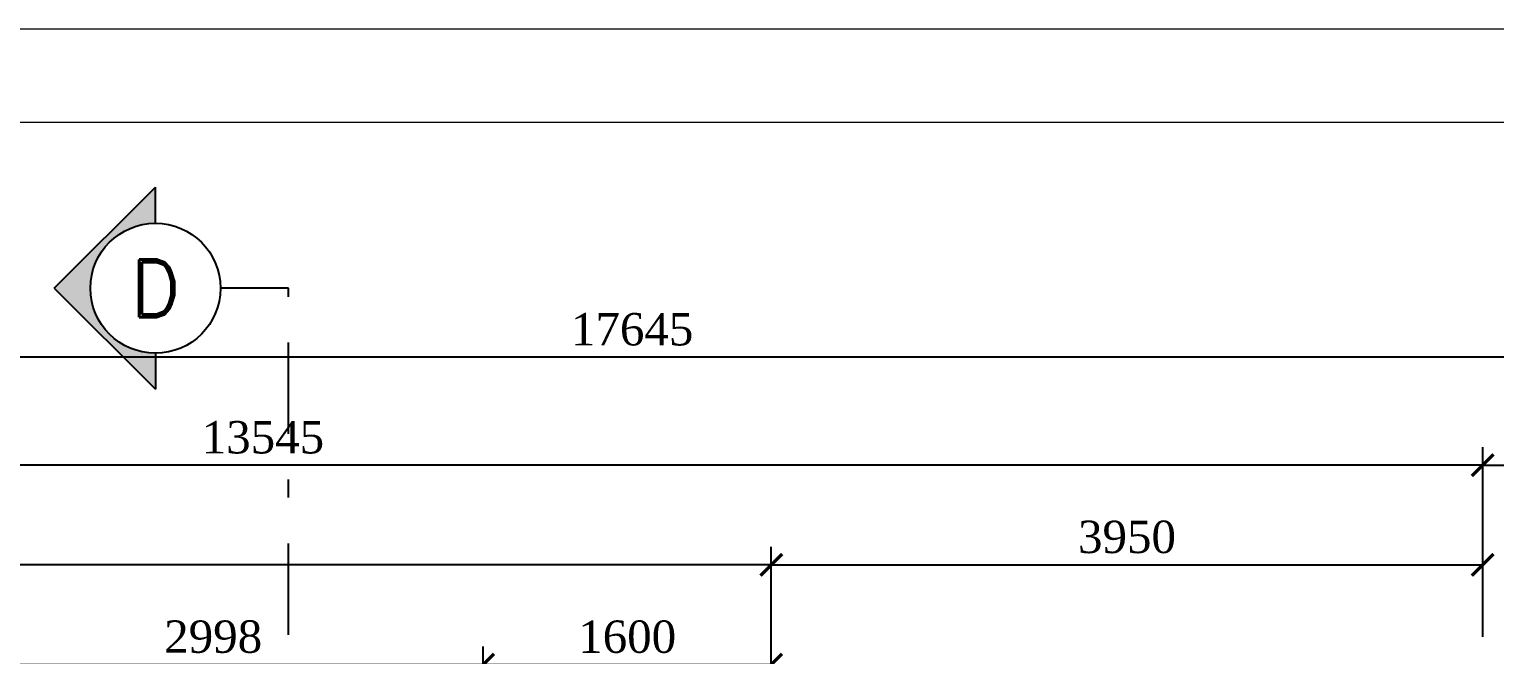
# Model space of a CAD drawing. Header units: millimetres. Extents: x -9564 to 494436, y -140371 to 4257.
# Drawn here: x -13.85 to -5.72, y 127.38 to 130.85 of the extents above; entities that cross this region are included whole.
import ezdxf
from ezdxf.enums import TextEntityAlignment as Align

# ---------------------------------------------------------------- set-up
doc = ezdxf.new("R2010")
doc.units = ezdxf.units.MM
doc.header["$MEASUREMENT"] = 0
doc.linetypes.add('DASHDOTX2', pattern=[50.8, 25.4, -12.7, 0, -12.7])
doc.linetypes.add('DASHED2', pattern=[0.375, 0.25, -0.125])
doc.layers.get('DEFPOINTS').update_dxf_attribs({"lineweight": 18})
doc.layers.add('1', color=5, linetype='Continuous')
for name, color, linetype, lineweight in [('DIM', 1, 'Continuous', 5), ('LEGEND', 1, 'DASHED2', 50), ('XR-KOP A3_MOZART$0$A-TXTKOP', 3, 'Continuous', 5), ('XR-KOP A3_MOZART$0$KOP-A1$0$A-GRSKOP', 1, 'Continuous', 5)]:
    doc.layers.add(name, color=color, linetype=linetype, lineweight=lineweight)
doc.styles.add('HAND', font='ROMAND.SHX', dxfattribs={"width": 0.8, "height": 250})
doc.styles.add('ROMAND', font='romand.shx', dxfattribs={"width": 0.7})
doc.styles.add('style2', font='times.ttf', dxfattribs={"height": 0.18})
doc.styles.add('XR-KOP A3_MOZART$0$ROMAND', font='romand.shx', dxfattribs={"height": 2, "bigfont": 'bigfont.shx'})
doc.dimstyles.new('ISO-25', dxfattribs={"dimtxt": 0.18, "dimasz": 0.12, "dimexe": 0.1, "dimexo": 0.1, "dimgap": 0.0625, "dimtad": 1, "dimtoh": 1, "dimdec": 0, "dimlfac": 1000, "dimtxsty": 'style2', "dimblk": 'ARCHTICK', "dimcen": 0.15, "dimclrd": 1, "dimclre": 1, "dimclrt": 4, "dimadec": 0, "dimazin": 0, "dimtfac": 1, "dimtdec": 0, "dimtmove": 0, "dimatfit": 3, "dimldrblk": 'OBLIQUE', "dimfxl": 1, "dimarcsym": 0})

# ---------------------------------------------------------------- blocks, each defined once
blk = doc.blocks.new('hsdh')
at = {"layer": 'XR-KOP A3_MOZART$0$KOP-A1$0$A-GRSKOP', "color": 0, "linetype": 'Continuous', "lineweight": 5}
blk.add_lwpolyline([(145480.1, 82601), (107945.4, 82601), (107945.4, 56196.5), (145480.1, 56196.5)], close=True, dxfattribs=at)
at = {"layer": 'XR-KOP A3_MOZART$0$KOP-A1$0$A-GRSKOP', "color": 5, "linetype": 'Continuous', "lineweight": 5}
blk.add_lwpolyline([(145016.9, 82137.7), (108408.6, 82137.7), (108408.6, 56659.8), (145016.9, 56659.8)], close=True, dxfattribs=at)
blk = doc.blocks.new('_ArchTick')
at = {"color": 0, "linetype": 'ByBlock', "const_width": 0.15}
blk.add_lwpolyline([(-0.5, -0.5), (0.5, 0.5)], dxfattribs=at)
blk = doc.blocks.new('*D642')
at = {"layer": 'DEFPOINTS', "color": 0, "transparency": 16777216}
for p in [(211.8187, 169.5498), (208.8212, 169.0383), (211.8187, 169.0383)]:
    blk.add_point(p, dxfattribs=at)
at = {"layer": 'DIM', "color": 1, "lineweight": -2, "transparency": 16777216}
for p, q in [((208.8212, 169.1383), (208.8212, 169.6498)), ((211.8187, 169.1383), (211.8187, 169.6498)), ((208.8212, 169.5498), (211.8187, 169.5498))]:
    blk.add_line(p, q, dxfattribs=at)
at = {"layer": 'DIM', "color": 1, "lineweight": -2, "transparency": 16777216, "xscale": 0.12, "yscale": 0.12, "zscale": 0.12, "rotation": 180}
blk.add_blockref('_ArchTick', (208.8212, 169.5498), dxfattribs=at)
at = {"layer": 'DIM', "color": 1, "lineweight": -2, "transparency": 16777216, "xscale": 0.12, "yscale": 0.12, "zscale": 0.12}
blk.add_blockref('_ArchTick', (211.8187, 169.5498), dxfattribs=at)
at = {"layer": 'DIM', "color": 4, "transparency": 16777216, "insert": (210.32, 169.7041), "char_height": 0.18, "attachment_point": 5, "style": 'style2'}
blk.add_mtext('2998', dxfattribs=at)
blk = doc.blocks.new('_Oblique')
at = {"color": 0, "linetype": 'ByBlock', "lineweight": -2}
blk.add_line((-0.5, -0.5), (0.5, 0.5), dxfattribs=at)
blk = doc.blocks.new('*D643')
at = {"layer": 'DEFPOINTS', "color": 0, "transparency": 16777216}
for p in [(213.4187, 169.5498), (211.8187, 169.0383), (213.4187, 169.0383)]:
    blk.add_point(p, dxfattribs=at)
at = {"layer": 'DIM', "color": 1, "lineweight": -2, "transparency": 16777216}
for p, q in [((211.8187, 169.1383), (211.8187, 169.6498)), ((213.4187, 169.1383), (213.4187, 169.6498)), ((211.8187, 169.5498), (213.4187, 169.5498))]:
    blk.add_line(p, q, dxfattribs=at)
at = {"layer": 'DIM', "color": 1, "lineweight": -2, "transparency": 16777216, "xscale": 0.12, "yscale": 0.12, "zscale": 0.12, "rotation": 180}
blk.add_blockref('_ArchTick', (211.8187, 169.5498), dxfattribs=at)
at = {"layer": 'DIM', "color": 1, "lineweight": -2, "transparency": 16777216, "xscale": 0.12, "yscale": 0.12, "zscale": 0.12}
blk.add_blockref('_ArchTick', (213.4187, 169.5498), dxfattribs=at)
at = {"layer": 'DIM', "color": 4, "transparency": 16777216, "insert": (212.6187, 169.7038), "char_height": 0.18, "attachment_point": 5, "style": 'style2'}
blk.add_mtext('1600', dxfattribs=at)
blk = doc.blocks.new('*D644')
at = {"layer": 'DEFPOINTS', "color": 0, "transparency": 16777216}
for p in [(217.3687, 170.1041), (213.4187, 169.6049), (217.3687, 169.6049)]:
    blk.add_point(p, dxfattribs=at)
at = {"layer": 'DIM', "color": 1, "lineweight": -2, "transparency": 16777216}
for p, q in [((213.4187, 169.7049), (213.4187, 170.2041)), ((217.3687, 169.7049), (217.3687, 170.2041)), ((213.4187, 170.1041), (217.3687, 170.1041))]:
    blk.add_line(p, q, dxfattribs=at)
at = {"layer": 'DIM', "color": 1, "lineweight": -2, "transparency": 16777216, "xscale": 0.12, "yscale": 0.12, "zscale": 0.12, "rotation": 180}
blk.add_blockref('_ArchTick', (213.4187, 170.1041), dxfattribs=at)
at = {"layer": 'DIM', "color": 1, "lineweight": -2, "transparency": 16777216, "xscale": 0.12, "yscale": 0.12, "zscale": 0.12}
blk.add_blockref('_ArchTick', (217.3687, 170.1041), dxfattribs=at)
at = {"layer": 'DIM', "color": 4, "transparency": 16777216, "insert": (215.3937, 170.2585), "char_height": 0.18, "attachment_point": 5, "style": 'style2'}
blk.add_mtext('3950', dxfattribs=at)
blk = doc.blocks.new('*D645')
at = {"layer": 'DEFPOINTS', "color": 0, "transparency": 16777216}
for p in [(203.8237, 170.1039), (203.8237, 169.5498), (213.4187, 169.5498)]:
    blk.add_point(p, dxfattribs=at)
at = {"layer": 'DIM', "color": 1, "lineweight": -2, "transparency": 16777216}
for p, q in [((203.8237, 169.6498), (203.8237, 170.2039)), ((213.4187, 169.6498), (213.4187, 170.2039)), ((213.4187, 170.1039), (203.8237, 170.1039))]:
    blk.add_line(p, q, dxfattribs=at)
at = {"layer": 'DIM', "color": 1, "lineweight": -2, "transparency": 16777216, "xscale": 0.12, "yscale": 0.12, "zscale": 0.12, "rotation": 180}
blk.add_blockref('_ArchTick', (203.8237, 170.1039), dxfattribs=at)
at = {"layer": 'DIM', "color": 1, "lineweight": -2, "transparency": 16777216, "xscale": 0.12, "yscale": 0.12, "zscale": 0.12}
blk.add_blockref('_ArchTick', (213.4187, 170.1039), dxfattribs=at)
at = {"layer": 'DIM', "color": 4, "transparency": 16777216, "insert": (208.6212, 170.2583), "char_height": 0.18, "attachment_point": 5, "style": 'style2'}
blk.add_mtext('9595', dxfattribs=at)
blk = doc.blocks.new('*D646')
at = {"layer": 'DEFPOINTS', "color": 0, "transparency": 16777216}
for p in [(203.8237, 170.6581), (203.8237, 170.1301), (217.3687, 170.1301)]:
    blk.add_point(p, dxfattribs=at)
at = {"layer": 'DIM', "color": 1, "lineweight": -2, "transparency": 16777216}
for p, q in [((203.8237, 170.2301), (203.8237, 170.7581)), ((217.3687, 170.2301), (217.3687, 170.7581)), ((217.3687, 170.6581), (203.8237, 170.6581))]:
    blk.add_line(p, q, dxfattribs=at)
at = {"layer": 'DIM', "color": 1, "lineweight": -2, "transparency": 16777216, "xscale": 0.12, "yscale": 0.12, "zscale": 0.12, "rotation": 180}
blk.add_blockref('_ArchTick', (203.8237, 170.6581), dxfattribs=at)
at = {"layer": 'DIM', "color": 1, "lineweight": -2, "transparency": 16777216, "xscale": 0.12, "yscale": 0.12, "zscale": 0.12}
blk.add_blockref('_ArchTick', (217.3687, 170.6581), dxfattribs=at)
at = {"layer": 'DIM', "color": 4, "transparency": 16777216, "insert": (210.5962, 170.8121), "char_height": 0.18, "attachment_point": 5, "style": 'style2'}
blk.add_mtext('13545', dxfattribs=at)
blk = doc.blocks.new('*D673')
at = {"layer": 'DEFPOINTS', "color": 0, "transparency": 16777216}
for p in [(221.4687, 170.6581), (217.3687, 169.6049), (221.4687, 169.6049)]:
    blk.add_point(p, dxfattribs=at)
at = {"layer": 'DIM', "color": 1, "lineweight": -2, "transparency": 16777216}
for p, q in [((217.3687, 169.7049), (217.3687, 170.7581)), ((221.4687, 169.7049), (221.4687, 170.7581)), ((217.3687, 170.6581), (221.4687, 170.6581))]:
    blk.add_line(p, q, dxfattribs=at)
at = {"layer": 'DIM', "color": 1, "lineweight": -2, "transparency": 16777216, "xscale": 0.12, "yscale": 0.12, "zscale": 0.12, "rotation": 180}
blk.add_blockref('_ArchTick', (217.3687, 170.6581), dxfattribs=at)
at = {"layer": 'DIM', "color": 1, "lineweight": -2, "transparency": 16777216, "xscale": 0.12, "yscale": 0.12, "zscale": 0.12}
blk.add_blockref('_ArchTick', (221.4687, 170.6581), dxfattribs=at)
at = {"layer": 'DIM', "color": 4, "transparency": 16777216, "insert": (219.4187, 170.8121), "char_height": 0.18, "attachment_point": 5, "style": 'style2'}
blk.add_mtext('4100', dxfattribs=at)
blk = doc.blocks.new('*D674')
at = {"layer": 'DEFPOINTS', "color": 0, "transparency": 16777216}
for p in [(203.8237, 171.2581), (203.8237, 170.6581), (221.4687, 170.6581)]:
    blk.add_point(p, dxfattribs=at)
at = {"layer": 'DIM', "color": 1, "lineweight": -2, "transparency": 16777216}
for p, q in [((203.8237, 170.7581), (203.8237, 171.3581)), ((221.4687, 170.7581), (221.4687, 171.3581)), ((221.4687, 171.2581), (203.8237, 171.2581))]:
    blk.add_line(p, q, dxfattribs=at)
at = {"layer": 'DIM', "color": 1, "lineweight": -2, "transparency": 16777216, "xscale": 0.12, "yscale": 0.12, "zscale": 0.12, "rotation": 180}
blk.add_blockref('_ArchTick', (203.8237, 171.2581), dxfattribs=at)
at = {"layer": 'DIM', "color": 1, "lineweight": -2, "transparency": 16777216, "xscale": 0.12, "yscale": 0.12, "zscale": 0.12}
blk.add_blockref('_ArchTick', (221.4687, 171.2581), dxfattribs=at)
at = {"layer": 'DIM', "color": 4, "transparency": 16777216, "insert": (212.6462, 171.4124), "char_height": 0.18, "attachment_point": 5, "style": 'style2'}
blk.add_mtext('17645', dxfattribs=at)
blk = doc.blocks.new('ARAH-4')
blk.add_hatch(color=8).paths.add_polyline_path([(-4.5, 0), (-7, 0), (0, -7), (7, 0), (4.5, 0, -1)])
at = {"color": 9}
for p, q in [((0, -7), (-7, 0)), ((-4.5, 0), (-7, 0)), ((0, -7), (7, 0)), ((4.5, 0), (7, 0))]:
    blk.add_line(p, q, dxfattribs=at)
blk.add_circle((0, 0), 4.5, dxfattribs=at)
at = {"color": 4, "style": 'ROMAND'}
blk.add_attdef('A', text='', height=4, dxfattribs=at).set_placement((0, 0), align=Align.MIDDLE_CENTER)
blk = doc.blocks.new('pot')
at = {"layer": '1', "linetype": 'DASHDOTX2', "ltscale": 0.02}
blk.add_lwpolyline([(210.3553, 147.3958), (210.7323, 147.3958), (210.7323, 171.6414), (210.3553, 171.6414)], dxfattribs=at)
ref = blk.add_blockref('ARAH-4', (209.9943, 171.6414), dxfattribs=dict(xscale=0.08021946471751398, yscale=0.08021946471751398, zscale=0.08021946471751398, rotation=270))
ref.add_attrib('A', 'D', dxfattribs={"color": 4, "height": 0.3209, "style": 'ROMAND'}).set_placement((209.9943, 171.6414), align=Align.MIDDLE_CENTER)
blk = doc.blocks.new('eshes')
at = {"layer": 'DIM'}
for base, p1, p2, picture, middle in [((203.8237, 171.2581), (221.4687, 170.6581), (203.8237, 170.6581), '*D674', (212.6462, 171.4124)), ((203.8237, 170.6581), (217.3687, 170.1301), (203.8237, 170.1301), '*D646', (210.5962, 170.8121)), ((221.4687, 170.6581), (217.3687, 169.6049), (221.4687, 169.6049), '*D673', (219.4187, 170.8121)), ((203.8237, 170.1039), (213.4187, 169.5498), (203.8237, 169.5498), '*D645', (208.6212, 170.2583)), ((217.3687, 170.1041), (213.4187, 169.6049), (217.3687, 169.6049), '*D644', (215.3937, 170.2585)), ((211.818720909, 169.5497844856), (208.8212209087, 169.038306122), (211.818720909, 169.038306122), '*D642', (210.3199709088, 169.7041013565)), ((213.4187, 169.5498), (211.8187, 169.0383), (213.4187, 169.0383), '*D643', (212.6187, 169.7038))]:
    dim = blk.add_linear_dim(base=base, p1=p1, p2=p2, dimstyle='ISO-25', dxfattribs=at)
    dim.commit()
    dim.dimension.update_dxf_attribs({"geometry": picture, "text_midpoint": middle})
blk = doc.blocks.new('A$C2a879c63')
for name, p in [('pot', (-194.2329, -143.5351)), ('eshes', (-194.2379, -143.5351))]:
    blk.add_blockref(name, p)
at = {"layer": 'LEGEND', "xscale": 0.00111896417510141, "yscale": 0.00111896417510141, "zscale": 0.00111896417510141}
blk.add_blockref('hsdh', (-120.787, -62.8819), dxfattribs=at)
at = {"color": 4, "style": 'HAND'}
for tag, height, rotation, p in [('DRY.WASHER', 0.054, 0, (11.9366, 24.9122)), ('PATIO', 0.135, 0, (20.9666, 21.5696)), ('GENSET', 0.135, 0, (18.2157, 17.1045)), ('PLANTERBOX', 0.135, 90, (22.169, 13.2959)), ('PLANTERBOX', 0.135, 0, (18.5224, 11.5633)), ('PATIO', 0.135, 0, (400.0395, 10.821)), ('CARPORT', 0.135, 0, (12.157, 9.7744)), ('CARPORT', 0.135, 0, (20.6202, 9.7744))]:
    blk.add_attdef(tag, text='', height=height, rotation=rotation, dxfattribs=at).set_placement(p, align=Align.MIDDLE)
at = {"layer": 'XR-KOP A3_MOZART$0$A-TXTKOP', "style": 'XR-KOP A3_MOZART$0$ROMAND'}
for tag, p in [('1:200', (37.0468, 3.1879)), ('1:100', (79.0468, 3.1879)), ('1:100', (121.0468, 3.1879)), ('1:100', (163.0468, 3.1879)), ('1:100', (205.0468, 3.1879)), ('1:100', (247.0468, 3.1879)), ('1:100', (289.0468, 3.1879)), ('1:100', (331.0468, 3.1879)), ('1:100', (373.0468, 3.1879)), ('1:100', (415.0468, 3.1879)), ('1:100', (457.0468, 3.1879)), ('1:100', (499.0468, 3.1879))]:
    blk.add_attdef(tag, text='', height=0.1296, dxfattribs=at).set_placement(p, align=Align.MIDDLE)

msp = doc.modelspace()

# ---------------------------------------------------------------- block references
msp.add_blockref('A$C2a879c63', (-28.9148, 101.3058))

doc.saveas('drawing.dxf')
